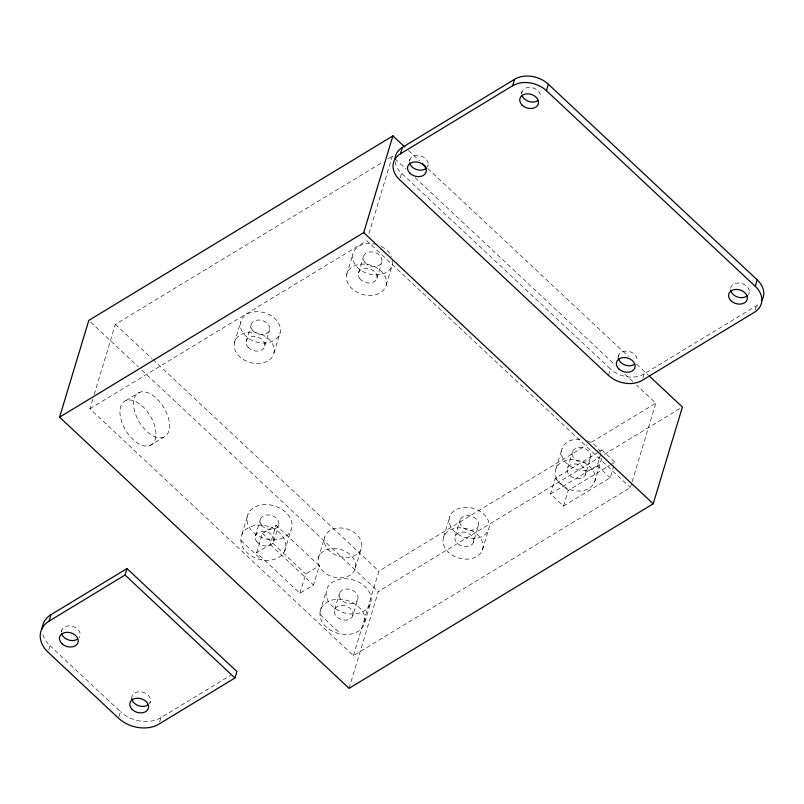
<?xml version="1.0" encoding="UTF-8"?>
<svg xmlns="http://www.w3.org/2000/svg" width="804" height="804" viewBox="0 0 804 804"><rect width="100%" height="100%" fill="white"/><g stroke="black" fill="none" stroke-linecap="round" stroke-linejoin="round"><path stroke-width="0.6" stroke-dasharray="4.02 3.01" d="M320.103 611.492L320.032 616.025A22.994 17.065 16.8 0 0 339.218 633.663L345.107 634.477A22.994 17.065 16.8 0 0 364.986 619.231A22.994 17.065 16.8 0 0 343.69 599.663A22.994 17.065 16.8 0 0 320.103 611.492L326.293 591M631.773 482.822L630.336 487.586L353.408 655.622L89.877 408.774L92.751 399.266M94.189 394.503L115.374 324.324L382.644 162.147M48.773 650.094L50.069 645.783A29.205 21.668 16.8 0 1 42.31 631.904M61.114 632.175L61.767 630.014M118.791 717.057L120.409 711.681L50.069 645.783M234.436 342.745L240.627 322.243M246.124 341.63L251.079 325.228M149.755 703.641L150.408 701.49M264.767 345.901L269.722 329.509M159.614 721.942L160.921 717.63L230.477 675.43M273.983 352.986L280.174 332.494M241.964 534.328L248.155 513.836M255.36 535.886L260.315 519.484M256.627 552.73L262.446 533.464L276.043 525.213L319.319 565.745L313.5 585.01L299.902 593.262L256.627 552.73L270.224 544.479L276.043 525.213M346.735 274.395L352.926 253.903M273.712 541.383L278.666 524.992M368.966 233.602L392.302 156.288L406.03 169.141M358.473 273.048L363.418 256.657M284.636 551.142L290.827 530.64A22.994 17.065 16.8 0 0 265.169 504.61A22.994 17.065 16.8 0 0 252.476 531.464A22.994 17.065 16.8 0 0 290.827 530.64M400.291 177.604L401.588 173.302A24.341 18.06 16.8 0 1 395.116 161.735M409.377 161.353L410.03 159.202M376.905 278.264L381.86 261.863M386.171 285.118L392.362 264.616M427.567 166.83L428.22 164.669M299.902 593.262L305.721 573.996L319.319 565.745M318.334 558.157L324.525 537.665M334.615 609.663L339.559 593.272M355.318 568.167L361.509 547.665M352.735 615.854A9.578 7.105 16.8 0 0 341.298 605.442A9.578 7.105 16.8 0 0 336.976 616.99A9.578 7.105 16.8 0 0 352.735 615.854L357.69 599.462A9.578 7.105 16.8 0 0 346.253 589.051A9.578 7.105 16.8 0 0 341.931 600.588A9.578 7.105 16.8 0 0 357.69 599.462M521.434 93.666L522.077 91.515M353.408 655.622L378.905 571.172L587.131 444.813M364.765 622.226L370.956 601.734M349.077 688.335L378.282 591.583L599.955 457.074M443.627 537.082L449.818 516.59M455.265 536.157L460.21 519.766M473.295 542.599A9.578 7.105 16.8 0 0 462.079 532.047A9.578 7.105 16.8 0 0 457.466 543.484A9.578 7.105 16.8 0 0 473.295 542.599L478.239 526.198A9.578 7.105 16.8 0 0 467.034 515.655A9.578 7.105 16.8 0 0 462.411 527.092A9.578 7.105 16.8 0 0 478.239 526.198M482.45 549.876A20.442 15.165 16.8 0 0 457.697 527.886A20.442 15.165 16.8 0 0 448.974 552.68A20.442 15.165 16.8 0 0 482.45 549.876L488.641 529.374A20.442 15.165 16.8 0 0 463.888 507.394A20.442 15.165 16.8 0 0 455.154 532.178A20.442 15.165 16.8 0 0 488.641 529.374M556.036 468.531L562.227 448.039M613.824 465.787L610.206 477.777L563.524 506.098L550.539 493.947L555.242 478.36L598.749 451.969M567.483 468.119L572.428 451.717M563.524 506.098L568.227 490.52L609.603 465.415M608.467 375.367L610.417 368.915L401.588 173.302M617.794 358.232L618.758 355.006M585.563 474.42A9.578 7.105 16.8 0 0 574.227 463.948A9.578 7.105 16.8 0 0 569.775 475.445A9.578 7.105 16.8 0 0 585.563 474.42L590.518 458.019A9.578 7.105 16.8 0 0 579.171 447.547A9.578 7.105 16.8 0 0 574.729 459.044A9.578 7.105 16.8 0 0 590.518 458.019M550.539 493.947L597.221 465.616L601.925 450.039L614.909 462.199L614.186 464.591M594.528 482.199A20.442 15.165 16.8 0 0 570.538 459.737A20.442 15.165 16.8 0 0 560.78 484.169A20.442 15.165 16.8 0 0 594.528 482.199L600.719 461.707M642.878 378.181L644.175 373.88L756.413 305.771A24.341 18.06 16.8 0 0 758.534 304.274M632.125 481.636L655.833 403.136L636.617 385.136M748.624 294.505L749.268 292.354M755.117 310.073L756.413 305.771M388.01 158.89L392.302 156.288M89.877 408.774L366.805 240.738L630.336 487.586M125.846 400.613L139.444 392.362M150.047 445.456A25.547 14.251 58.8 0 0 143.444 407.156A25.547 14.251 58.8 0 0 120.359 416.492A25.547 14.251 58.8 0 0 150.047 445.456L163.644 437.205A25.547 14.251 58.8 0 0 157.041 398.905A25.547 14.251 58.8 0 0 133.956 408.241A25.547 14.251 58.8 0 0 163.644 437.205M591.432 442.21L655.833 403.136M599.804 451.325L601.925 450.039M604.236 454.471L680.264 408.342M610.668 464.772L614.909 462.199M240.939 540.489L261.742 559.885M408.492 150.459L419.487 160.76M427.728 168.488L628.356 356.413M636.607 364.132L648.516 375.287M415.176 177.714L614.658 364.564M624.718 373.991L632.959 381.699M597.221 465.616L610.206 477.777M555.242 478.36L568.227 490.52M115.374 324.324L151.976 358.614M152.891 359.468L378.905 571.172M90.631 322.133L138.268 366.755M141.926 370.192L378.282 591.583M262.446 533.464L305.721 573.996M270.224 544.479L313.5 585.01M320.062 614.598L340.615 633.853M601.523 457.818A20.442 15.165 16.8 0 1 581.011 470.27A20.442 15.165 16.8 0 1 561.423 451.918A20.442 15.165 16.8 0 1 581.935 439.476M587.111 440.763A20.442 15.165 16.8 0 1 600.608 452.722M392.633 260.627A20.442 15.165 16.8 0 1 372.825 274.737A20.442 15.165 16.8 0 1 352.624 255.732A20.442 15.165 16.8 0 1 375.257 244.265M381.267 246.416A20.442 15.165 16.8 0 1 391.538 256.536M131.776 698.596A9.578 7.105 16.8 0 1 142.67 692.154A9.578 7.105 16.8 0 1 149.695 703.209M61.395 631.843A9.578 7.105 16.8 0 1 73.425 626.597A9.578 7.105 16.8 0 1 78.822 638.014M160.921 717.63A29.205 21.668 16.8 0 1 120.409 711.681M644.175 373.88A24.341 18.06 16.8 0 1 610.417 368.915M730.595 288.294A9.578 7.105 16.8 0 1 742.213 283.591A9.578 7.105 16.8 0 1 748.675 294.113M618.306 356.805A9.578 7.105 16.8 0 1 629.452 351.549A9.578 7.105 16.8 0 1 636.607 361.87M409.497 160.981A9.578 7.105 16.8 0 1 420.904 156.016A9.578 7.105 16.8 0 1 427.688 166.448M521.706 93.334A9.578 7.105 16.8 0 1 532.539 87.736A9.578 7.105 16.8 0 1 540.117 97.917M241.16 543.202L240.798 538.63A22.994 17.065 16.8 0 1 274.214 528.931A22.994 17.065 16.8 0 1 276.576 558.509A22.994 17.065 16.8 0 1 241.16 543.202M237.873 354.725A20.442 15.165 16.8 0 0 272.445 356.644A20.442 15.165 16.8 0 0 252.305 332.233A20.442 15.165 16.8 0 0 237.873 354.725M349.931 286.385A20.442 15.165 16.8 0 0 384.553 288.747A20.442 15.165 16.8 0 0 364.875 264.144A20.442 15.165 16.8 0 0 349.931 286.385M252.948 330.826A9.578 7.105 16.8 0 0 269.089 331.248A9.578 7.105 16.8 0 0 259.149 320.022A9.578 7.105 16.8 0 0 252.948 330.826M321.349 569.393A19.165 14.221 16.8 0 0 353.81 571.574A19.165 14.221 16.8 0 0 335.318 548.519A19.165 14.221 16.8 0 0 321.349 569.393M364.825 262.275A9.578 7.105 16.8 0 0 381.076 263.551A9.578 7.105 16.8 0 0 372.021 251.953A9.578 7.105 16.8 0 0 364.825 262.275M359.87 278.676A9.578 7.105 16.8 0 0 376.121 279.953A9.578 7.105 16.8 0 0 367.076 268.345A9.578 7.105 16.8 0 0 359.87 278.676M244.064 334.223A20.442 15.165 16.8 0 0 278.636 336.152A20.442 15.165 16.8 0 0 258.496 311.731A20.442 15.165 16.8 0 0 244.064 334.223M261.561 525.112A9.578 7.105 16.8 0 0 277.822 526.66A9.578 7.105 16.8 0 0 269.079 514.942A9.578 7.105 16.8 0 0 261.561 525.112M256.607 541.504A9.578 7.105 16.8 0 0 272.878 543.062A9.578 7.105 16.8 0 0 264.124 531.343A9.578 7.105 16.8 0 0 256.607 541.504M330.565 604.447A22.994 17.065 16.8 0 0 369.358 605.894A22.994 17.065 16.8 0 0 345.951 578.749A22.994 17.065 16.8 0 0 330.565 604.447M327.54 548.901A19.165 14.221 16.8 0 0 360.001 551.072A19.165 14.221 16.8 0 0 341.509 528.027A19.165 14.221 16.8 0 0 327.54 548.901M248.004 347.227A9.578 7.105 16.8 0 0 264.134 347.65A9.578 7.105 16.8 0 0 254.205 336.424A9.578 7.105 16.8 0 0 248.004 347.227"/><path stroke-width="1.21" d="M649.431 376.151L682.405 407.045L653.2 503.786L349.077 688.335L59.586 417.165L88.792 320.414L392.915 135.876L404.824 147.031M49.054 621.14L51.004 614.678L126.992 568.579L236.899 671.531L234.949 677.983L158.971 724.092A29.205 21.668 16.8 0 1 118.459 718.133L48.119 652.245A29.205 21.668 16.8 0 1 49.054 621.14L125.042 575.031L126.992 568.579M59.586 417.165L363.709 232.627L392.915 135.876M757.197 279.852L755.247 286.304A24.341 18.06 16.8 0 1 754.474 312.223L642.225 380.332A24.341 18.06 16.8 0 1 608.467 375.367L399.638 179.764A24.341 18.06 16.8 0 1 400.422 153.835L402.372 147.383L514.61 79.274A24.341 18.06 16.8 0 1 548.368 84.239L757.197 279.852A24.341 18.06 16.8 0 1 761.77 300.585M400.422 153.835L512.661 85.726L514.61 79.274M755.247 286.304L546.418 90.691L548.368 84.239M422.231 163.333L425.899 166.77M363.709 232.627L653.2 503.786M125.042 575.031L234.949 677.983M148.398 704.646A9.578 7.105 16.8 0 1 138.399 705.681A9.578 7.105 16.8 0 1 131.776 698.596M77.295 639.291A9.578 7.105 16.8 0 1 61.657 633.753M42.15 628.999A29.205 21.668 16.8 0 1 51.004 614.678M394.985 159.313A24.341 18.06 16.8 0 1 402.372 147.383M747.489 295.611A9.578 7.105 16.8 0 1 737.65 297.058A9.578 7.105 16.8 0 1 730.635 290.194M633.934 364.654A9.578 7.105 16.8 0 1 618.487 358.715M426.552 167.986A9.578 7.105 16.8 0 1 416.814 169.634A9.578 7.105 16.8 0 1 409.598 162.88M537.595 100.791A9.578 7.105 16.8 0 1 521.967 95.244M512.661 85.726A24.341 18.06 16.8 0 1 546.418 90.691M131.544 708.786A9.578 7.105 16.8 0 0 147.745 709.661A9.578 7.105 16.8 0 0 138.268 698.234A9.578 7.105 16.8 0 0 131.544 708.786M62.049 643.803A9.578 7.105 16.8 0 0 77.867 642.858A9.578 7.105 16.8 0 0 66.611 632.346A9.578 7.105 16.8 0 0 62.049 643.803M730.625 300.344A9.578 7.105 16.8 0 0 746.725 300.575A9.578 7.105 16.8 0 0 736.595 289.44A9.578 7.105 16.8 0 0 730.625 300.344M522.349 105.294A9.578 7.105 16.8 0 0 538.167 104.369A9.578 7.105 16.8 0 0 526.932 93.847A9.578 7.105 16.8 0 0 522.349 105.294M618.718 368.805A9.578 7.105 16.8 0 0 634.657 368.322A9.578 7.105 16.8 0 0 623.834 357.549A9.578 7.105 16.8 0 0 618.718 368.805M409.698 173.001A9.578 7.105 16.8 0 0 425.738 172.91A9.578 7.105 16.8 0 0 415.286 161.936A9.578 7.105 16.8 0 0 409.698 173.001"/></g></svg>
